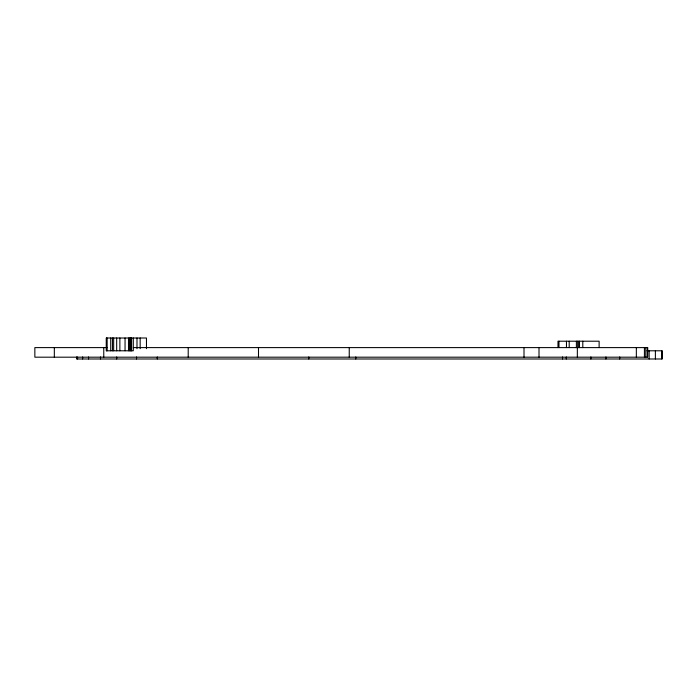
<?xml version="1.0" encoding="UTF-8"?>
<svg xmlns="http://www.w3.org/2000/svg" width="697" height="697" viewBox="0 0 697 697"><rect width="100%" height="100%" fill="white"/><g stroke="black" fill="none" stroke-linecap="round" stroke-linejoin="round"><path stroke-width="1.05" d="M107.286 347.603L34.85 347.603L34.85 357.186L647.731 357.186L647.731 347.603L133.293 347.603M646.938 350.791L662.15 350.791L662.15 358.99L76.496 358.99L76.496 356.942M661.88 350.791L661.88 358.99M655.389 350.791L655.389 358.99M649.16 350.791L649.16 358.99M647.33 347.603L647.33 357.186M645.779 347.603L645.779 357.186M644.429 347.603L644.429 357.186M636.344 347.603L636.344 357.186M619.703 356.942L619.703 358.99M605.928 356.942L605.928 358.99M599.124 347.603L599.124 341.208L557.983 341.208L557.983 347.603M590.873 356.942L590.873 358.99M582.797 341.208L582.797 347.603M579.425 341.208L579.425 347.603M578.911 341.208L578.911 347.603M577.674 341.208L577.674 347.603M577.343 347.603L577.343 357.186M576.393 341.208L576.393 347.603M569.196 341.208L569.196 347.603M566.461 341.208L566.461 347.603M566.295 356.942L566.295 358.99M562.523 356.942L562.523 358.99M558.977 341.208L558.977 347.603M539.008 347.603L539.008 357.186M524.005 347.603L524.005 357.186M355.758 356.942L355.758 358.99M349.241 347.603L349.241 357.186M308.788 356.942L308.788 358.99M258.5 347.603L258.5 357.186M188.207 347.603L188.207 357.186M157.295 356.942L157.295 358.99M146.466 348.666L146.466 338.01L106.301 338.01L106.301 350.791L133.293 350.791L133.293 338.01M140.158 338.01L140.158 348.666M136.987 338.01L136.987 348.666M136.542 356.942L136.542 358.99M131.567 338.01L131.567 350.791M131.071 338.01L131.071 350.791M130.287 338.01L130.287 350.791M129.642 338.01L129.642 350.791M128.501 338.01L128.501 350.791M125.051 338.01L125.051 350.791M119.875 338.01L119.875 350.791M116.678 338.01L116.678 350.791M116.695 356.942L116.695 358.99M113.663 338.01L113.663 350.791M112.452 338.01L112.452 350.791M110.71 338.01L110.71 350.791M107.146 338.01L107.146 350.791M106.467 338.01L106.467 350.791M103.766 347.603L103.766 357.186M100.49 356.942L100.49 358.99M88.554 356.942L88.554 358.99M82.629 356.942L82.629 358.99M77.559 356.942L77.559 358.99M54.331 347.603L54.331 357.186"/></g></svg>
